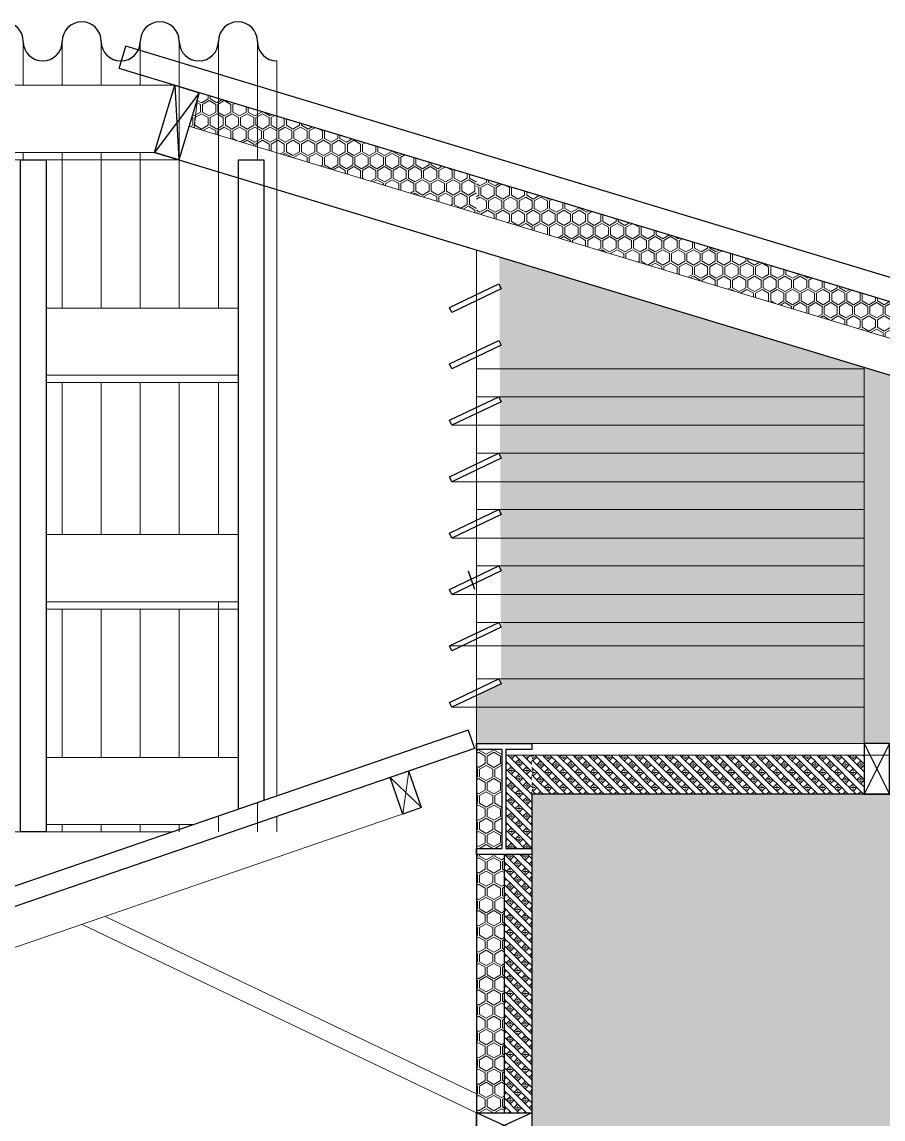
# Model space of a CAD drawing. Header units: millimetres. Extents: x 0 to 77.1, y -22.3 to 58.9.
# Drawn here: x 12.435 to 14.129, y -18.151 to -15.992 of the extents above; entities that cross this region are included whole.
import ezdxf

# ---------------------------------------------------------------- set-up
doc = ezdxf.new("R2010")
doc.units = ezdxf.units.MM
doc.layers.add('0 1 Sombreado', color=7, linetype='Continuous', lineweight=5, true_color=0xd6d6d6)
for name, color, linetype, lineweight in [('0.1normal', 7, 'Continuous', 15), ('01 Vegetacion 2', 253, 'Continuous', 9), ('01gorda', 7, 'Continuous', 30), ('01gris', 252, 'Continuous', 9)]:
    doc.layers.add(name, color=color, linetype=linetype, lineweight=lineweight)
pattern_1 = [(315, (-72.412458, 28.011561), (0.0300000093, -6e-18), [0.01060659, -0.0318198]), (315, (-72.427458, 28.011561), (0.0300000093, -6e-18), [0.0318198, -0.01060659]), (315, (-72.434958, 28.004061), (0.0300000093, -6e-18), [0.0318198, -0.01060659]), (315, (-72.434958, 27.989061), (0.0300000093, -6e-18), [0.01060659, -0.0318198]), (45, (-72.434958, 27.989061), (6e-18, 0.0300000093), [0.01060659, -0.0318198]), (45, (-72.427458, 27.981561), (6e-18, 0.0300000093), [0.01060659, -0.0318198]), (45, (-72.412458, 27.996561), (6e-18, 0.0300000093), [0.01060659, -0.0318198]), (225, (-72.412458, 28.011561), (-1e-17, -0.0300000093), [0.01060659, -0.0318198]), (270, (-72.434958, 27.99656), (0.03, -6e-18), [0, -0.03]), (270, (-72.434958, 27.99956), (0.03, -6e-18), [0, -0.03]), (270, (-72.434958, 27.99356), (0.03, -6e-18), [0, -0.03]), (270, (-72.431958, 27.99656), (0.03, -6e-18), [0, -0.03]), (270, (-72.419958, 27.98156), (0.03, -6e-18), [0, -0.03]), (270, (-72.416958, 27.98156), (0.03, -6e-18), [0, -0.03]), (270, (-72.422958, 27.98156), (0.03, -6e-18), [0, -0.03]), (270, (-72.419958, 27.98456), (0.03, -6e-18), [0, -0.03]), (270, (-72.419958, 28.00856), (0.03, -6e-18), [0, -0.03]), (270, (-72.407958, 27.99656), (0.03, -6e-18), [0, -0.03])]

msp = doc.modelspace()

# ---------------------------------------------------------------- hatches: boundary and pattern name
at = {"layer": '0 1 Sombreado', "true_color": 0xebebeb}
h = msp.add_hatch(color=7, dxfattribs=at)
h.dxf.hatch_style = 1
h.paths.add_polyline_path([(13.3741, -16.454), (13.3775, -17.2941), (13.3289, -17.3173), (13.3289, -17.4116), (16.4789, -17.4116), (16.4755, -17.3928)])
h = msp.add_hatch(color=7, dxfattribs=at)
h.dxf.hatch_style = 1
h.paths.add_polyline_path([(16.37, -17.5116), (13.4378, -17.5116), (13.4378, -19.7616), (16.37, -19.7616)])
at = {"layer": '01gris'}
h = msp.add_hatch(dxfattribs=at)
h.set_pattern_fill('HEXPERF', color=256, scale=0.03, angle=270, pattern_type=2)
h.set_pattern_definition([(270, (-67.684958, 29.441964), (0.015, -0.025980762), [0.015, -0.036961524]), (270, (-67.658978, 29.441964), (0.015, -0.025980762), [0.015, -0.036961524]), (330, (-67.684958, 29.426964), (0.03, -2e-13), [0.015, -0.036961524]), (330, (-67.671968, 29.449464), (0.03, -2e-13), [0.015, -0.036961524]), (30, (-67.684958, 29.441964), (0.015, 0.025980762), [0.015, -0.036961524]), (30, (-67.671968, 29.419464), (0.015, 0.025980762), [0.015, -0.036961524])])
h.paths.add_polyline_path([(12.7834, -16.1311), (12.7635, -16.1971), (13.3289, -16.3683), (13.3289, -16.2962)])
h = msp.add_hatch(dxfattribs=at)
h.set_pattern_fill('HEXPERF', color=256, scale=0.03, angle=270, pattern_type=2)
h.set_pattern_definition([(270, (39.542846, -18.474364), (0.015, -0.025980762), [0.015, -0.036961524]), (270, (39.568827, -18.474364), (0.015, -0.025980762), [0.015, -0.036961524]), (330, (39.542846, -18.489364), (0.03, -2e-13), [0.015, -0.036961524]), (330, (39.555837, -18.466864), (0.03, -2e-13), [0.015, -0.036961524]), (30, (39.542846, -18.474364), (0.015, 0.025980762), [0.015, -0.036961524]), (30, (39.555837, -18.496864), (0.015, 0.025980762), [0.015, -0.036961524])])
h.paths.add_polyline_path([(13.3289, -16.2962), (13.3289, -16.3683), (14.1638, -16.621), (14.1838, -16.555)])
h = msp.add_hatch(dxfattribs=at)
h.set_pattern_fill('HEXPERF', color=256, scale=0.03, angle=270, pattern_type=2)
h.set_pattern_definition([(270, (-72.434958, 28.004061), (0.015, -0.025980762), [0.015, -0.036961524]), (270, (-72.408978, 28.004061), (0.015, -0.025980762), [0.015, -0.036961524]), (330, (-72.434958, 27.989061), (0.03, -2e-13), [0.015, -0.036961524]), (330, (-72.421968, 28.011561), (0.03, -2e-13), [0.015, -0.036961524]), (30, (-72.434958, 28.004061), (0.015, 0.025980762), [0.015, -0.036961524]), (30, (-72.421968, 27.981561), (0.015, 0.025980762), [0.015, -0.036961524])])
h.paths.add_polyline_path([(13.3289, -17.4236), (13.3796, -17.4236), (13.3796, -17.6183), (13.3289, -17.6183)])
h.paths.add_polyline_path([(13.3289, -17.6302), (13.3833, -17.6302), (13.3833, -18.1382), (13.3289, -18.1382)])
h = msp.add_hatch(dxfattribs=at)
h.set_pattern_fill('LATTICE3', color=256, scale=0.03, angle=270, pattern_type=2)
h.set_pattern_definition([(315, (39.565346, -18.454767), (0.03000001, -6e-18), [0.01060659, -0.0318198]), (315, (39.550346, -18.454767), (0.03000001, -6e-18), [0.0318198, -0.01060659]), (315, (39.542846, -18.462267), (0.03000001, -6e-18), [0.0318198, -0.01060659]), (315, (39.542846, -18.477267), (0.03000001, -6e-18), [0.01060659, -0.0318198]), (45, (39.542846, -18.477267), (6e-18, 0.03000001), [0.01060659, -0.0318198]), (45, (39.550346, -18.484767), (6e-18, 0.03000001), [0.01060659, -0.0318198]), (45, (39.565346, -18.469767), (6e-18, 0.03000001), [0.01060659, -0.0318198]), (225, (39.565346, -18.454767), (-1e-17, -0.03000001), [0.01060659, -0.0318198]), (270, (39.542846, -18.469767), (0.03, -6e-18), [0, -0.03]), (270, (39.542846, -18.466767), (0.03, -6e-18), [0, -0.03]), (270, (39.542846, -18.472767), (0.03, -6e-18), [0, -0.03]), (270, (39.545846, -18.469767), (0.03, -6e-18), [0, -0.03]), (270, (39.557846, -18.484767), (0.03, -6e-18), [0, -0.03]), (270, (39.560846, -18.484767), (0.03, -6e-18), [0, -0.03]), (270, (39.554846, -18.484767), (0.03, -6e-18), [0, -0.03]), (270, (39.557846, -18.481767), (0.03, -6e-18), [0, -0.03]), (270, (39.557846, -18.457767), (0.03, -6e-18), [0, -0.03]), (270, (39.569846, -18.469767), (0.03, -6e-18), [0, -0.03])])
h.paths.add_polyline_path([(13.4378, -17.4349), (13.3871, -17.4349), (13.3871, -17.6183), (13.4378, -17.6183)])
h = msp.add_hatch(dxfattribs=at)
h.set_pattern_fill('LATTICE3', color=256, scale=0.03, angle=270, pattern_type=2)
h.set_pattern_definition(pattern_1)
h.paths.add_polyline_path([(14.0914, -17.4349), (13.4378, -17.4349), (13.4378, -17.5116), (14.0914, -17.5116)])
h = msp.add_hatch(dxfattribs=at)
h.set_pattern_fill('LATTICE3', color=256, scale=0.03, angle=270, pattern_type=2)
h.set_pattern_definition(pattern_1)
h.paths.add_polyline_path([(13.3833, -17.6302), (13.4378, -17.6302), (13.4378, -18.1382), (13.3833, -18.1382)])

# ---------------------------------------------------------------- linework, layer by layer
at = {"layer": '0.1normal'}
for p, q in [((12.626, -16.0835), (12.6392, -16.0399)), ((12.6393, -16.0396), (12.7356, -16.0687)), ((12.7356, -16.0687), (12.6393, -16.0396)), ((12.7356, -16.1166), (5.0289, -16.1166)), ((12.6956, -16.2486), (12.7356, -16.1166)), ((12.6956, -16.2486), (12.7356, -16.1166)), ((12.7635, -16.1971), (17.0842, -17.5051)), ((12.6956, -16.2486), (5.0289, -16.2486)), ((12.7435, -16.2631), (5.0289, -16.2631)), ((13.3289, -17.6183), (13.3289, -16.4403)), ((12.861, -16.555), (12.4824, -16.555)), ((13.3289, -16.6744), (14.0914, -16.6744)), ((14.0914, -17.4116), (14.0914, -16.6711)), ((12.861, -16.687), (12.4824, -16.687)), ((12.861, -16.7015), (12.4824, -16.7015)), ((13.3289, -16.7294), (14.0914, -16.7294)), ((13.2803, -16.7855), (14.0914, -16.7855)), ((13.3289, -16.7855), (14.0914, -16.7855)), ((13.3289, -16.8404), (14.0914, -16.8404)), ((13.2803, -16.8965), (14.0914, -16.8965)), ((13.3289, -16.8965), (14.0914, -16.8965)), ((13.3289, -16.9514), (14.0914, -16.9514)), ((12.861, -17.0007), (12.4824, -17.0007)), ((13.2803, -17.0075), (14.0914, -17.0075)), ((13.3289, -17.0075), (14.0914, -17.0075)), ((13.3289, -17.0624), (14.0914, -17.0624)), ((12.861, -17.1327), (12.4824, -17.1327)), ((13.2803, -17.1185), (14.0914, -17.1185)), ((13.3289, -17.1185), (14.0914, -17.1185)), ((12.861, -17.1472), (12.4824, -17.1472)), ((13.3289, -17.1734), (14.0914, -17.1734)), ((13.2757, -17.2198), (14.0914, -17.2198)), ((13.3289, -17.2198), (14.0914, -17.2198)), ((13.3289, -17.2845), (14.0914, -17.2845)), ((13.2803, -17.3405), (14.0914, -17.3405)), ((13.3289, -17.3405), (14.0914, -17.3405)), ((13.3289, -17.4116), (16.4789, -17.4116)), ((13.3289, -17.4116), (16.4789, -17.4116)), ((13.3289, -17.4116), (16.4789, -17.4116)), ((13.3289, -17.4116), (16.4789, -17.4116)), ((13.3289, -17.4116), (16.4789, -17.4116)), ((12.861, -17.4391), (12.4824, -17.4391)), ((13.3871, -17.4349), (16.4207, -17.4349)), ((13.3871, -17.4349), (16.4207, -17.4349)), ((13.2211, -17.5379), (13.1595, -17.4785)), ((13.1963, -17.4658), (13.1843, -17.5506)), ((13.4378, -17.5116), (16.37, -17.5116)), ((13.2211, -17.5379), (11.8856, -17.9971)), ((12.7732, -17.5711), (12.4824, -17.5711)), ((12.7311, -17.5855), (12.1663, -17.5855)), ((12.5985, -17.752), (13.3289, -18.1011)), ((12.5534, -17.7675), (13.3289, -18.1382))]:
    msp.add_line(p, q, dxfattribs=at)
msp.add_point((14.1164, -17.4116), dxfattribs=at)
at = {"layer": '01 Vegetacion 2'}
msp.add_lwpolyline([(12.7739, -16.2003), (12.7819, -16.1307)], dxfattribs=at)
at = {"layer": '01gorda'}
for p, q in [((12.626, -16.0835), (12.6392, -16.0399)), ((17.2748, -17.4431), (12.6392, -16.0399)), ((17.2616, -17.4867), (12.626, -16.0835)), ((12.7356, -16.1166), (12.7435, -16.2631)), ((12.7834, -16.1311), (12.6956, -16.2486)), ((12.6956, -16.2486), (17.1121, -17.5855)), ((13.3125, -17.0721), (13.3249, -17.108)), ((13.3125, -17.3856), (11.75, -17.9229)), ((13.3125, -17.3856), (13.3249, -17.4216)), ((13.3289, -17.4116), (13.3289, -19.7616)), ((14.0914, -17.4116), (14.1414, -17.5116)), ((14.1414, -17.4116), (14.0914, -17.5116)), ((13.3249, -17.4216), (11.7624, -17.9589)), ((13.1843, -17.5506), (13.1595, -17.4785)), ((13.2211, -17.5379), (13.1963, -17.4658)), ((16.37, -17.5116), (13.4378, -17.5116)), ((13.4378, -17.5116), (13.4378, -19.7616)), ((13.2211, -17.5379), (13.1843, -17.5506)), ((13.3833, -17.6302), (13.3833, -18.1382)), ((13.4378, -18.1882), (13.3289, -18.1382)), ((13.4378, -18.1382), (13.3289, -18.1882))]:
    msp.add_line(p, q, dxfattribs=at)
for points in [[(12.7356, -16.1166), (12.7834, -16.1311), (12.7435, -16.2631), (12.6956, -16.2486)], [(12.4824, -17.5855), (12.4324, -17.5855), (12.4324, -16.2631), (12.4824, -16.2631)], [(13.2757, -16.5538), (13.3729, -16.5074), (13.3775, -16.5171), (13.2803, -16.5634)], [(13.2757, -16.6648), (13.3729, -16.6184), (13.3775, -16.6281), (13.2803, -16.6744)], [(13.2757, -16.7758), (13.3729, -16.7294), (13.3775, -16.7391), (13.2803, -16.7855)], [(13.2757, -16.8868), (13.3729, -16.8404), (13.3775, -16.8501), (13.2803, -16.8965)], [(13.2757, -16.9978), (13.3729, -16.9514), (13.3775, -16.9611), (13.2803, -17.0075)], [(13.2757, -16.9978), (13.3729, -16.9514), (13.3775, -16.9611), (13.2803, -17.0075)], [(13.2757, -17.1088), (13.3729, -17.0624), (13.3775, -17.0721), (13.2803, -17.1185)], [(13.2757, -17.2198), (13.3729, -17.1734), (13.3775, -17.1831), (13.2803, -17.2295)], [(13.2757, -17.3308), (13.3729, -17.2845), (13.3775, -17.2941), (13.2803, -17.3405)], [(14.1414, -17.4116), (14.0914, -17.4116), (14.0914, -17.5116), (14.1414, -17.5116)], [(13.4378, -18.1382), (13.4378, -18.1882), (13.3289, -18.1882), (13.3289, -18.1382)]]:
    msp.add_lwpolyline(points, close=True, dxfattribs=at)
for points in [[(12.861, -17.5409), (12.861, -16.2631), (12.911, -16.2631), (12.911, -17.5237)], [(13.3289, -17.4116), (13.4378, -17.4116), (13.4378, -17.4236), (13.3871, -17.4236), (13.3871, -17.6183), (13.4378, -17.6183), (13.4378, -17.6302), (13.3289, -17.6302), (13.3289, -17.6183), (13.3796, -17.6183), (13.3796, -17.4236), (13.3289, -17.4236), (13.3289, -17.4116)]]:
    msp.add_lwpolyline(points, dxfattribs=at)
for centre, start, end in [((12.399, -16.0303), 0, 90), ((12.5526, -16.0303), 90, 180), ((12.5526, -16.0303), 0, 90), ((12.7061, -16.0303), 90, 180), ((12.7061, -16.0303), 0, 90), ((12.8597, -16.0303), 90, 180), ((12.8597, -16.0303), 0, 90), ((12.4758, -16.0303), 180, 270), ((12.4758, -16.0303), 270, 0), ((12.6293, -16.0303), 180, 270), ((12.6293, -16.0303), 270, 0), ((12.7829, -16.0303), 180, 270), ((12.7829, -16.0303), 270, 0), ((12.9364, -16.0303), 180, 270)]:
    msp.add_arc(centre, 0.0384, start, end, dxfattribs=at)
at = {"layer": '01gris'}
for p, q in [((12.4374, -16.0303), (12.4374, -16.1166)), ((12.5142, -16.0303), (12.5142, -16.1166)), ((12.591, -16.0303), (12.591, -16.1166)), ((12.6677, -16.0303), (12.6677, -16.1166)), ((12.7445, -16.0303), (12.7445, -16.555)), ((12.8213, -16.0303), (12.8213, -16.555)), ((12.898, -16.0303), (12.898, -16.2631)), ((12.9364, -16.0687), (12.9364, -17.5149)), ((12.4374, -16.2486), (12.4374, -16.2631)), ((12.5142, -16.2486), (12.5142, -16.555)), ((12.591, -16.2486), (12.591, -16.555)), ((12.6677, -16.2486), (12.6677, -16.555)), ((12.5142, -16.7015), (12.5142, -17.0007)), ((12.591, -16.7015), (12.591, -17.0007)), ((12.6677, -16.7015), (12.6677, -17.0007)), ((12.7445, -16.7015), (12.7445, -17.0007)), ((12.8213, -16.7015), (12.8213, -17.0007)), ((12.8213, -17.1327), (12.8213, -17.4391)), ((12.5142, -17.1472), (12.5142, -17.4391)), ((12.591, -17.1472), (12.591, -17.4391)), ((12.6677, -17.1472), (12.6677, -17.4391)), ((12.7445, -17.1472), (12.7445, -17.4391)), ((12.898, -17.5281), (12.898, -17.5855)), ((12.5142, -17.5711), (12.5142, -17.5855)), ((12.591, -17.5711), (12.591, -17.5855)), ((12.6677, -17.5711), (12.6677, -17.5855)), ((12.7445, -17.5711), (12.7445, -17.5855)), ((12.8213, -17.5545), (12.8213, -17.5855)), ((12.9364, -17.5552), (12.9364, -17.5855))]:
    msp.add_line(p, q, dxfattribs=at)

doc.saveas('drawing.dxf')
